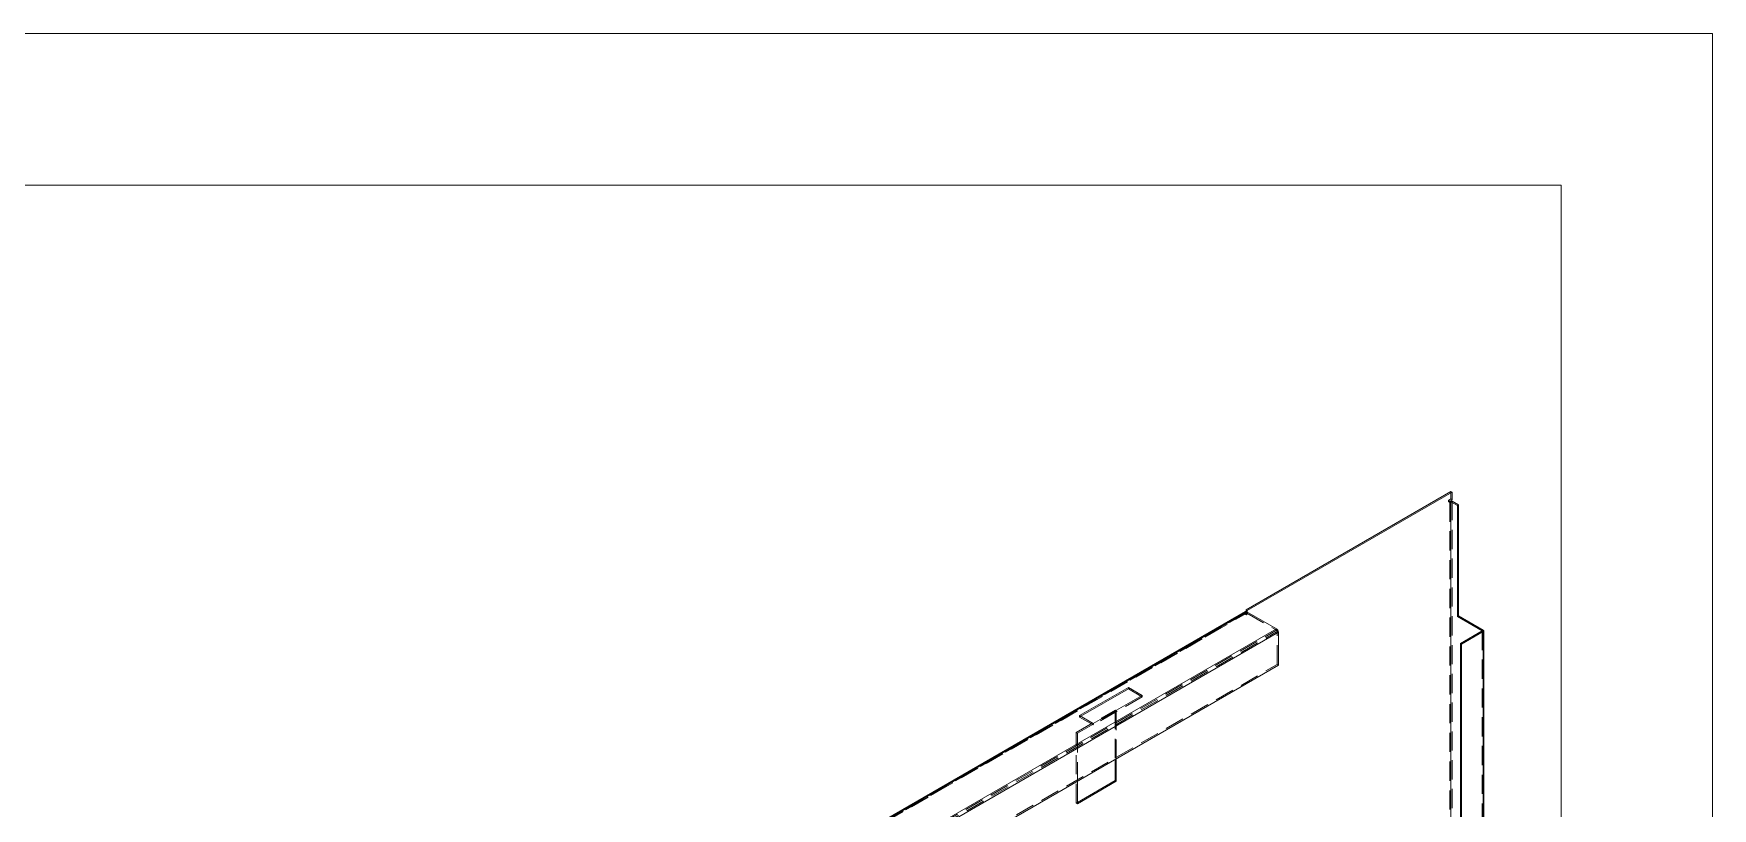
# Model space of a CAD drawing. Header units: millimetres. Extents: x 1 to 4201, y 2 to 2972.
# Drawn here: x 3090 to 4201, y 2459 to 2972 of the extents above; entities that cross this region are included whole.
import ezdxf

# ---------------------------------------------------------------- set-up
doc = ezdxf.new("R2010")
doc.units = ezdxf.units.MM
doc.header["$LTSCALE"] = 10
doc.linetypes.add('HIDDEN', pattern=[1.905, 1.27, -0.635])
doc.layers.add('A-TITLEBLOCK', color=7, linetype='Continuous', lineweight=15)

msp = doc.modelspace()

# ---------------------------------------------------------------- linework, layer by layer
at = {"color": 7, "linetype": 'Continuous', "lineweight": 15}
for p, q in [((3892.214, 2590.803), (4027.777, 2669.061)), ((3893.022, 2590.336), (4028.585, 2668.595)), ((4028.585, 2668.595), (4027.777, 2669.061)), ((4028.585, 2668.595), (4028.585, 2663.696)), ((4028.585, 2663.696), (4026.968, 2662.763)), ((4026.968, 2662.763), (4026.968, 2661.829)), ((4026.968, 2662.762), (4027.777, 2662.296)), ((4026.968, 2661.829), (4027.777, 2662.296)), ((4028.585, 2662.762), (4027.777, 2662.296)), ((4027.777, 2662.296), (4027.777, 1908.745)), ((4032.019, 2659.847), (4027.777, 2662.296)), ((4032.827, 2660.313), (4028.585, 2662.762)), ((4032.827, 2660.313), (4032.019, 2659.847)), ((4032.019, 2586.358), (4032.019, 2659.847)), ((4032.827, 2586.824), (4032.827, 2660.313)), ((3891.791, 2589.67), (3108.922, 2137.73)), ((3109.851, 2137.638), (3892.719, 2589.578)), ((3892.214, 2590.803), (3893.022, 2590.336)), ((3892.214, 2589.753), (3892.214, 2590.803)), ((3892.719, 2589.578), (3912.316, 2578.265)), ((3893.022, 2589.403), (3893.022, 2590.336)), ((3129.448, 2126.325), (3912.316, 2578.265)), ((4032.827, 2586.824), (4032.019, 2586.358)), ((4048.384, 2576.911), (4032.019, 2586.358)), ((4049.192, 2577.377), (4032.827, 2586.824)), ((4049.192, 2577.377), (4048.384, 2576.911)), ((3130.761, 2124.05), (3913.629, 2575.991)), ((3913.629, 2554.177), (3913.629, 2575.991)), ((4034.04, 2568.63), (4048.384, 2576.911)), ((4034.848, 2568.164), (4034.04, 2568.63)), ((4034.04, 1962.057), (4034.04, 2568.63)), ((4034.848, 2568.164), (4049.192, 2576.444)), ((4034.848, 1961.591), (4034.848, 2568.164)), ((4049.192, 2576.444), (4048.384, 2576.911)), ((4049.192, 2576.444), (4049.192, 1969.871)), ((4049.527, 1970.338), (4049.527, 2576.911)), ((3130.761, 2102.237), (3913.629, 2554.177)), ((3814.382, 2539.457), (3782.057, 2520.796)), ((3782.865, 2520.329), (3814.382, 2538.523)), ((3791.148, 2515.547), (3823.473, 2534.208)), ((3823.473, 2534.208), (3814.382, 2539.457)), ((3814.382, 2538.523), (3814.382, 2539.457)), ((3814.382, 2538.523), (3822.665, 2533.742)), ((3782.057, 2520.796), (3791.148, 2515.547)), ((3805.543, 2491.78), (3805.543, 2477.778)), ((3806.351, 2492.247), (3806.351, 2477.312)), ((3805.543, 2477.778), (3780.592, 2463.375)), ((3780.592, 2462.442), (3780.592, 2477.377)), ((3806.351, 2477.312), (3780.592, 2462.442)), ((3806.351, 2477.312), (3805.543, 2477.778))]:
    msp.add_line(p, q, dxfattribs=at)
at = {"color": 7, "linetype": 'HIDDEN', "lineweight": 0}
for p, q in [((4027.777, 2669.061), (4027.777, 2664.162)), ((4027.777, 2664.162), (4026.16, 2663.229)), ((4026.968, 2662.763), (4026.16, 2663.229)), ((4026.16, 2663.229), (4026.16, 2662.296)), ((4026.16, 2662.296), (4026.968, 2662.762)), ((4026.968, 2661.829), (4026.16, 2662.296)), ((4026.968, 2661.829), (4026.968, 1909.212)), ((4028.585, 2663.696), (4027.777, 2664.162)), ((4028.585, 2662.762), (4028.585, 1909.212)), ((3108.538, 2136.88), (3891.406, 2588.82)), ((3892.362, 2588.68), (3109.494, 2136.74)), ((3109.851, 2136.705), (3892.719, 2588.645)), ((3109.851, 2136.705), (3892.214, 2588.353)), ((3891.406, 2588.82), (3892.214, 2588.353)), ((3891.406, 2588.82), (3891.406, 2587.887)), ((3891.406, 2587.887), (3892.214, 2588.353)), ((3892.214, 2588.353), (3892.214, 2589.753)), ((3892.214, 2588.353), (3892.214, 2587.42)), ((3892.214, 2588.353), (3893.022, 2587.887)), ((3892.719, 2589.578), (3892.719, 2588.645)), ((3892.719, 2588.645), (3912.316, 2577.332)), ((3893.022, 2587.887), (3893.022, 2589.403)), ((3129.448, 2125.392), (3912.316, 2577.332)), ((3891.406, 2587.887), (3892.214, 2587.42)), ((3892.214, 2587.42), (3893.022, 2587.887)), ((3912.316, 2578.265), (3912.316, 2577.332)), ((4049.192, 2577.377), (4049.192, 2576.444)), ((3129.953, 2124.517), (3912.821, 2576.457)), ((3913.629, 2575.991), (3912.821, 2576.457)), ((3912.821, 2554.644), (3912.821, 2576.457)), ((4048.384, 2576.911), (4048.384, 1970.338)), ((3129.953, 2102.704), (3912.821, 2554.644)), ((3913.629, 2554.177), (3912.821, 2554.644)), ((3823.473, 2533.275), (3791.148, 2514.614)), ((3822.665, 2533.742), (3823.473, 2533.275)), ((3823.473, 2533.275), (3823.473, 2534.208)), ((3779.784, 2509.568), (3805.543, 2524.438)), ((3780.592, 2509.101), (3806.351, 2523.971)), ((3806.351, 2523.971), (3805.543, 2524.438)), ((3805.543, 2524.438), (3805.543, 2491.78)), ((3806.351, 2523.971), (3806.351, 2492.247)), ((3782.057, 2519.863), (3782.057, 2520.796)), ((3782.057, 2519.863), (3782.865, 2520.329)), ((3791.148, 2514.614), (3782.057, 2519.863)), ((3791.148, 2514.614), (3791.148, 2515.547)), ((3779.784, 2462.908), (3779.784, 2509.568)), ((3780.592, 2509.101), (3779.784, 2509.568)), ((3780.592, 2477.377), (3780.592, 2509.101)), ((3780.592, 2463.375), (3779.784, 2462.908)), ((3780.592, 2462.442), (3779.784, 2462.908))]:
    msp.add_line(p, q, dxfattribs=at)
at = {"color": 7, "linetype": 'Continuous', "lineweight": 15}
for centre, radius, start, end in [((4027.777, 2661.203), 1.757, 62.609672, 117.390328), ((3892.175, 2588.819), 0.934, 54.382423, 114.307119), ((3910.778, 2575.861), 2.854, 2.605478, 57.394522), ((4049.015, 2576.911), 0.499, 290.783421, 69.216579)]:
    msp.add_arc(centre, radius, start, end, dxfattribs=at)
at = {"color": 7, "linetype": 'HIDDEN', "lineweight": 0}
for centre, radius, start, end in [((3892.289, 2588.932), 0.891, 124.056351, 187.25583), ((3892.522, 2588.403), 0.312, 50.796715, 189.214037), ((3911.725, 2576.407), 1.098, 2.605478, 57.394522)]:
    msp.add_arc(centre, radius, start, end, dxfattribs=at)
at = {"layer": 'A-TITLEBLOCK', "linetype": 'Continuous'}
for p, q in [((0.788, 2972.148), (4200.788, 2972.148)), ((4200.788, 2.148), (4200.788, 2972.148)), ((250.634, 2871.753), (4100.634, 2871.753)), ((4100.634, 2871.753), (4100.634, 101.753))]:
    msp.add_line(p, q, dxfattribs=at)

doc.saveas('drawing.dxf')
